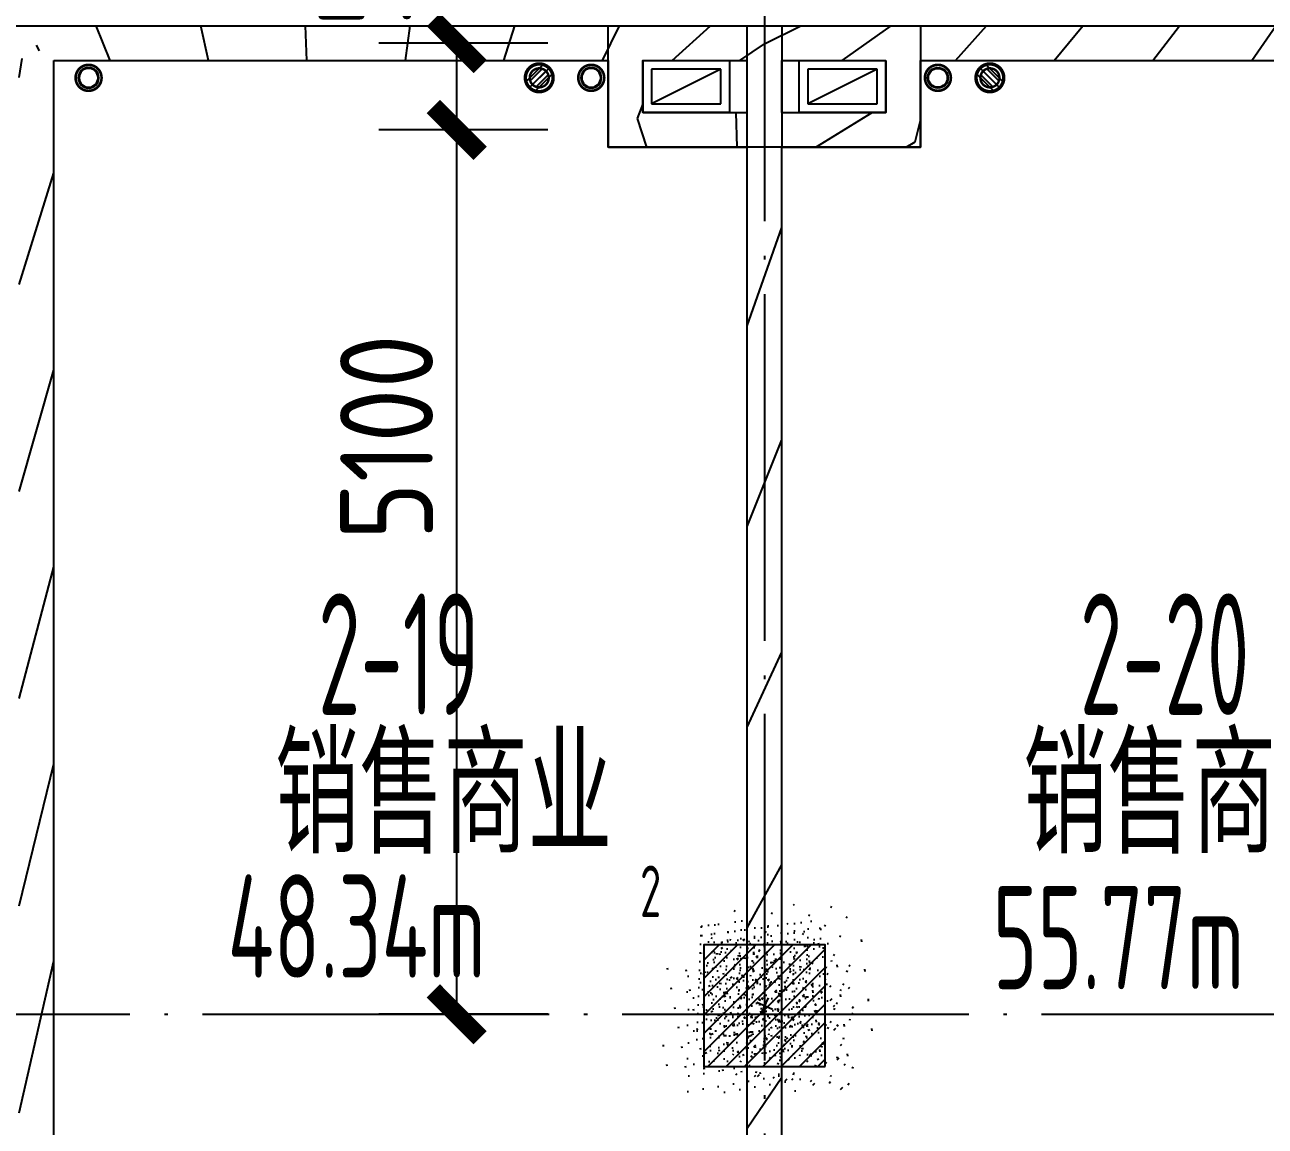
# Model space of a CAD drawing. Header units: inches. Extents: x 0 to 1813292486, y 0 to 3473589894.
# Drawn here: x 600519218 to 600526374, y 3473211773 to 3473218124 of the extents above; entities that cross this region are included whole.
import ezdxf
from ezdxf.enums import TextEntityAlignment as Align
from ezdxf.xclip import XClip

# ---------------------------------------------------------------- set-up
doc = ezdxf.new("R2010")
doc.units = ezdxf.units.IN
doc.header["$LTSCALE"] = 1000
doc.header["$MEASUREMENT"] = 0
doc.header["$XCLIPFRAME"] = 2
for name, pattern in [('AX-MALL-GIRD-200$0$DOTE', [2.4200000000000004, 2, -0.2, 0.02, -0.2]), ('AX-MALL-WALL-P02-QT$0$DOTE', [2.4200000000000004, 2, -0.2, 0.02, -0.2]), ('PX-MALL-P02-LG$0$CONTINOUS', [0])]:
    doc.linetypes.add(name, pattern=pattern)
for name, color, linetype in [('A-Anno-Note', 241, 'Continuous'), ('AX-MALL-DIM-P02$0$A-Anno-Dims', 3, 'Continuous'), ('AX-MALL-DIM-P02$0$A-Detl-Thin', 131, 'Continuous'), ('AX-MALL-GIRD-200$0$A-Grid', 222, 'AX-MALL-GIRD-200$0$DOTE'), ('AX-MALL-P02-200$0$A-Anno-Note', 241, 'Continuous'), ('AX-MALL-WALL-P02$0$A-Anno-Note', 241, 'Continuous'), ('AX-MALL-WALL-P02-QT$0$_T_S__T_ELEV_A-STRS', 7, 'Continuous'), ('AX-MALL-WALL-P02-QT$0$A-Detl-Patt', 8, 'Continuous'), ('AX-MALL-WALL-P02-QT$0$A-Detl-Thin', 131, 'Continuous'), ('AX-MALL-WALL-P02-QT$0$A-Wall', 2, 'Continuous'), ('AX-MALL-WALL-P02-QT$0$A-Wall-Patt', 13, 'Continuous'), ('AX-MALL-WALL-P02-QT$0$A-Wind', 4, 'Continuous'), ('AX-MALL-WORD-P02$0$A-Anno-Note', 241, 'Continuous'), ('AX-MALL-WORD-P02$0$A-Spac-Iden', 231, 'Continuous'), ('AX-MALL-ZTKD-P02$0$A-Anno-Note', 241, 'Continuous'), ('MX-MALL-P02-LG$0$M-VT-DUCT-FLG', 40, 'Continuous'), ('MX-MALL-P02-LG$0$M-VT-DUCT-KED', 170, 'Continuous'), ('MX-MALL-P02-LG$0$M-VT-DUCT-SAD', 90, 'Continuous'), ('PX-MALL-P02-LG$0$P-Drain-Fldr', 4, 'Continuous'), ('PX-MALL-P02-LG$0$P-Drain-Fldr-ARCH', 161, 'Continuous'), ('PX-MALL-P02-LG$0$P-Drain-Fldr-W100', 4, 'Continuous'), ('PX-MALL-P02-LG$0$P-Drain-Fldr-W50', 4, 'Continuous'), ('PX-MALL-P02-LG$0$P-Pipe-Risr', 7, 'Continuous'), ('PX-MALL-P02-LG$0$P-Pipe-Risr-Arch', 6, 'Continuous'), ('PX-MALL-P02-LG$0$P-Pipe-Risr-W100', 6, 'Continuous'), ('PX-MALL-P02-LG$0$P-Pipe-Risr-W50', 6, 'Continuous'), ('PX-MALL-P02-LG$0$P-Sewr-Pipe', 123, 'PX-MALL-P02-LG$0$CONTINOUS'), ('SX-MALL-WALL-L-1F~2F$0$S-COLU', 30, 'Continuous'), ('SX-MALL-WALL-L-1F~2F$0$S-PATT-WALL', 83, 'Continuous'), ('SX-MALL-WALL-L-1F~2F$0$单形心', 4, 'Continuous')]:
    doc.layers.add(name, color=color, linetype=linetype)
doc.layers.add('MX-MALL-P02-LG$0$M-AUX-TO-ARCH', color=1, linetype='Continuous', plot=False)
doc.styles.add('AX-MALL-DIM-P02$0$_TCH_DIM_T3', font='gbenor.shx')
doc.styles.add('AX-MALL-WORD-P02$0$_TCH_SPACE', font='gbenor.shx', dxfattribs={"bigfont": 'gbcbig.shx'})
doc.styles.add('AX-MALL-WORD-P02$0$STANDARD', font='gbenor.shx', dxfattribs={"bigfont": 'gbcbig.shx'})
doc.styles.add('PX-MALL-P02-LG$0$jzfz', font='gbenor.shx', dxfattribs={"bigfont": 'gbcbig.shx'})
doc.dimstyles.new('AX-MALL-DIM-P02$0$_TCH_ARCH&&180', dxfattribs={"dimtxt": 535.5, "dimasz": 270, "dimexe": 450, "dimexo": 450, "dimgap": 137.25, "dimtad": 1, "dimdec": 0, "dimzin": 0, "dimdsep": 46, "dimtxsty": 'AX-MALL-DIM-P02$0$_TCH_DIM_T3', "dimblk": 'AX-MALL-DIM-P02$0$_ArchTick', "dimcen": 0.09, "dimclrt": 7, "dimazin": 2, "dimtfac": 1, "dimtdec": 0, "dimtix": 1, "dimtmove": 2, "dimatfit": 3, "dimfxl": 500, "dimtolj": 1, "dimtzin": 0, "dimarcsym": 0})
pattern_1 = [(45, (0, 359.0227), (-353.55353201463, 353.55353201463), [])]

# ---------------------------------------------------------------- blocks, each defined once
blk = doc.blocks.new('AX-MALL-WORD-P02')
at = {"layer": 'AX-MALL-WORD-P02$0$A-Anno-Note', "style": 'AX-MALL-WORD-P02$0$STANDARD', "width": 0.6}
for s, p in [('2-19', (600328600.205307, 3473094413.955418)), ('2-20', (600332718.7283902, 3473092879.68472))]:
    blk.add_text(s, height=700, rotation=339.5681613092015, dxfattribs=at).set_placement(p)
at = {"layer": 'AX-MALL-WORD-P02$0$A-Anno-Note', "style": 'AX-MALL-WORD-P02$0$STANDARD'}
for p in [(600328088.0633855, 3473093752.737857), (600332132.9436755, 3473092245.90126)]:
    blk.add_text('销售商业', height=675.177304964539, rotation=339.5681613092015, dxfattribs=at).set_placement(p)
at = {"layer": 'AX-MALL-WORD-P02$0$A-Spac-Iden', "style": 'AX-MALL-WORD-P02$0$_TCH_SPACE', "width": 0.7}
for s, height, p in [('48.34m', 595, (600327581.4500184, 3473093175.588218)), ('2', 297.5, (600329933.9022988, 3473092672.72813)), ('55.77m', 595, (600331695.2641172, 3473091572.879126))]:
    blk.add_text(s, height=height, rotation=339.5681613091017, dxfattribs=at).set_placement(p)
blk = doc.blocks.new('AX-MALL-GIRD-200')
at = {"layer": 'AX-MALL-GIRD-200$0$A-Grid'}
for p, q in [((600362273.8649971, 3473177427.819103), (600323544.3260479, 3473073464.092021)), ((600218521.0220362, 3473133579.090285), (600576417.0261351, 3473000252.327003))]:
    blk.add_line(p, q, dxfattribs=at)
blk = doc.blocks.new('AX-MALL-WALL-P02-QT$0$tj')
at = {"layer": 'AX-MALL-WALL-P02-QT$0$A-Detl-Patt'}
h = blk.add_hatch(dxfattribs=at)
h.set_pattern_fill('STEEL', color=256, scale=100.0000000000001, angle=50.43183869082386)
h.set_pattern_definition([(75.00000000004839, (-14278.19445574284, 156289.8254051208), (-153.3407249234246, 41.08752340989569), []), (75.00000000004839, (-14317.88195610046, 156358.5661673546), (-153.3407249234246, 41.08752340989569), [])])
edge = h.paths.add_edge_path()
edge.add_line((88101.273016572, 47666.64152574539), (87883.93542659283, 47459.84604215622))
edge.add_line((87883.93542659283, 47459.84604215622), (91571.54751467705, 43584.64122533798))
edge.add_arc((262949.389629302, 558937.705083496), 543101.4133620498, 251.6057364187558, 260.0288666978238)
edge.add_arc((172180.8466627672, -2862.146247219684), 27099.9982179492, 64.7128659603706, 96.9316049602786, ccw=False)
edge.add_arc((262948.9730309481, 558936.3205539446), 543099.9677998082, 261.6155114784545, 271.7251478115656)
edge.add_line((279298.9759148359, 16082.51663446426), (279298.9759315252, 16382.65274763107))
edge.add_arc((262948.9742454757, 558936.3204835369), 542799.9676941936, 261.62020364125146, 271.7261014454634, ccw=False)
edge.add_arc((172180.8456921196, -2862.14609140989), 27400.00151046549, 64.80631838577902, 96.83815911678944)
edge.add_arc((262949.394896181, 558937.7037490648), 542801.4137571028, 251.6136389015772, 260.02417327084333, ccw=False)
edge.add_line((91737.26096642017, 43845.69257831573), (88101.273016572, 47666.64152574539))
blk = doc.blocks.new('SX-MALL-WALL-L-1F~2F$0$BANWANG_XINGXIN')
at = {"color": 0}
for points in [[(0.7071067811865476, 0.7071067811865475), (-0.7071067811865477, -0.7071067811865475)], [(-0.7071067811865475, 0.7071067811865476), (0.7071067811865474, -0.7071067811865477)]]:
    blk.add_lwpolyline(points, dxfattribs=at)
blk = doc.blocks.new('SX-MALL-WALL-L-1F~2F')
at = {"layer": 'SX-MALL-WALL-L-1F~2F$0$S-PATT-WALL'}
h = blk.add_hatch(dxfattribs=at)
h.set_pattern_fill('钢筋混凝土', color=256, scale=15, pattern_type=2)
h.set_pattern_definition([(24.56816131876918, (600332447.0324386, 3473132809.948584), (-31.18316060756021, 68.21004687377882), []), (29.56816131876925, (600332447.0324386, 3473132809.948584), (97.53445422577846, -46.37920049590846), [11.25, -123.75]), (334.5681613187692, (600332447.0324386, 3473132809.948584), (19.88439775835759, 112.9961142864107), [9, -99]), (80.01956131876923, (600332455.1603098, 3473132806.083651), (117.4189029535321, 66.61682170576017), [9.5610285, -105.1713168]), (25.75236131876919, (600332457.5052236, 3473132838.061228), (141.3476152674957, -79.15081590010527), [16.87499999999951, -185.624999999996]), (76.20376131876925, (600332469.2841873, 3473132831.465319), (182.3878362713222, 87.98253900728311), [14.3415432, -157.75695]), (330.7523613187692, (600332457.5052236, 3473132838.061228), (182.387767611897, 87.98268144025062), [13.49999999999975, -148.499999999996]), (0.5681613187692669, (600332468.9433496, 3473132825.796674), (62.82047321120105, -87.84980446922418), [11.25, -123.75]), (305.5681613187692, (600332468.9433496, 3473132825.796674), (72.17288940056439, 89.18848105901375), [9, -99]), (51.01956131876926, (600332474.1783843, 3473132818.475854), (134.9933625470349, 1.33857134020591), [9.5610285, -105.1713168]), (17.06816131876921, (600332447.0324386, 3473132809.948584), (19.14085714793764, 46.15589493924091), [0.75, -97.8, 0.75, -100.5, 0.75, -99.375]), (347.0681613187692, (600332447.0324386, 3473132809.948584), (57.63084699394109, 41.66442757030211), [0.75, -57.3, 0.75, -95.55, 0.75, -37.875]), (307.0681613187692, (600332415.6868402, 3473132821.625739), (73.85474001336534, -31.12342331039777), [0.75, -37.5, 0.75, -117, 0.75, -155.25]), (297.0681613187692, (600332401.630518, 3473132826.862131), (87.2164167648191, -16.46683781742514), [0.75, -48.75, 0.75, -77.69999999999999, 0.75, -110.25])])
h.paths.add_polyline_path([(600330634.2675592, 3473091493.475945), (600330878.6325412, 3473092149.437647), (600330222.6708384, 3473092393.802629), (600329978.3058563, 3473091737.840927)])
at = {"layer": 'SX-MALL-WALL-L-1F~2F$0$S-COLU'}
blk.add_lwpolyline([(600330634.2675592, 3473091493.475945), (600330878.6325412, 3473092149.437647), (600330222.6708384, 3473092393.802629), (600329978.3058563, 3473091737.840927)], close=True, dxfattribs=at)
at = {"layer": 'SX-MALL-WALL-L-1F~2F$0$单形心', "xscale": 50, "yscale": 50, "zscale": 50}
blk.add_blockref('SX-MALL-WALL-L-1F~2F$0$BANWANG_XINGXIN', (600330428.4691988, 3473091943.639287), dxfattribs=at)
blk = doc.blocks.new('SX-MALL-WALL-L-2F~3F')
ref = blk.add_blockref('SX-MALL-WALL-L-1F~2F', (0, 0))
XClip(ref).set_block_clipping_path([(600349769.7341375, 3473074679.418533), (600357001.7302529, 3473071985.287766), (600356499.8725733, 3473070638.124951), (600359302.5086629, 3473069594.060767), (600362345.1765132, 3473077761.653201), (600381551.4312518, 3473070606.759726), (600391553.7259278, 3473066880.611454), (600387749.827644, 3473056669.608357), (600391632.1759799, 3473055223.319679), (600395635.5522461, 3473065969.791956), (600406982.2408491, 3473061742.817497), (600403058.8006672, 3473051210.921831), (600412723.2437257, 3473047610.6332), (600445093.3740637, 3473134503.466942), (600393055.2444371, 3473153889.197227), (600387463.4997383, 3473138878.984498), (600380158.3525343, 3473141600.366193), (600382830.751978, 3473148774.027779), (600388210.8522022, 3473146769.782572), (600390696.2253517, 3473153441.399696), (600277474.697425, 3473195619.741203), (600273446.9822528, 3473184807.934726), (600257129.111771, 3473190886.82031), (600241575.9633431, 3473149136.690594), (600258197.8999482, 3473142944.531458), (600255239.7303221, 3473135003.762026), (600263182.3271956, 3473132044.911624), (600260741.6763649, 3473125493.34496), (600269350.4970673, 3473122286.306632), (600271511.1407766, 3473128086.235537), (600286270.1853781, 3473122588.058336), (600284109.5416689, 3473116788.129431), (600282580.7823727, 3473112684.400902), (600291840.7574171, 3473109234.788475), (600290827.7957876, 3473106515.642598), (600293360.405141, 3473105572.171298), (600294731.2544166, 3473109252.0137), (600323175.4764534, 3473098655.706329), (600321336.3302773, 3473093718.790065), (600344750.773286, 3473084996.222976), (600341987.4689643, 3473077578.540671), (600344583.6790427, 3473076611.376234), (600346015.5062013, 3473080454.904757), (600351201.5612961, 3473078522.947055)])
blk = doc.blocks.new('SX-MALL-WALL-2F~3F')
blk.add_blockref('SX-MALL-WALL-L-2F~3F', (0, 0))
blk = doc.blocks.new('MX-MALL-P02-LG$0$YHJJ-P02')
at = {"layer": 'MX-MALL-P02-LG$0$M-AUX-TO-ARCH'}
for points in [[(-70059.70911729336, -58000.00018024445), (-70059.70912110806, -58700.00018405914), (-71062.07112538815, -58700.00018453598), (-71062.07112550735, -58000.00018453598)], [(-69259.70963907242, -58000.00004291534), (-69259.7096427679, -58700.00003957748), (-70259.12319004536, -58700.00004434586), (-70259.12319028378, -58000.00004434586)], [(-70362.07112312317, -58200.00018262863), (-70362.07112574577, -58500.00018310547), (-70862.07112395763, -58500.00017976761), (-70862.0711247921, -58200.00018596649)], [(-69459.70963943005, -58200.00004386902), (-69459.70964109898, -58500.00004148483), (-69959.7096413374, -58500.00004005432), (-69959.70964241028, -58200.00004434586)]]:
    blk.add_lwpolyline(points, close=True, dxfattribs=at)
at = {"layer": 'MX-MALL-P02-LG$0$M-VT-DUCT-FLG'}
for p, q in [((-70412.07112471026, -58250.00018732227), (-70812.07112463553, -58450.00018747173)), ((-69509.70964125555, -58250.00004284061), (-69909.70964118083, -58450.00004299008))]:
    blk.add_line(p, q, dxfattribs=at)
at = {"layer": 'MX-MALL-P02-LG$0$M-VT-DUCT-KED'}
for p, q in [((-70412.07112471026, -58250.00018732227), (-70812.07112471026, -58250.00018747173)), ((-70812.07112471026, -58250.00018747173), (-70812.07112463553, -58450.00018747173)), ((-70412.07112463553, -58450.00018732227), (-70412.07112471026, -58250.00018732227)), ((-69509.70964125555, -58250.00004284061), (-69909.70964125555, -58250.00004299008)), ((-69909.70964125555, -58250.00004299008), (-69909.70964118083, -58450.00004299008)), ((-69509.70964118083, -58450.00004284061), (-69509.70964125555, -58250.00004284061)), ((-70812.07112463553, -58450.00018747173), (-70412.07112463553, -58450.00018732227)), ((-69909.70964118083, -58450.00004299008), (-69509.70964118083, -58450.00004284061))]:
    blk.add_line(p, q, dxfattribs=at)
blk = doc.blocks.new('MX-MALL-P02-LG')
at = {"layer": 'MX-MALL-P02-LG$0$M-VT-DUCT-SAD', "rotation": 339.5681613187875}
blk.add_blockref('MX-MALL-P02-LG$0$YHJJ-P02', (600418393.5374048, 3473127097.242905), dxfattribs=at)
blk = doc.blocks.new('AX-MALL-WALL-P02-QT')
at = {"layer": 'AX-MALL-WALL-P02-QT$0$A-Wall-Patt'}
h = blk.add_hatch(dxfattribs=at)
h.set_pattern_fill('普通砖', color=256, scale=200, style=0)
h.set_pattern_definition(pattern_1)
h.paths.add_polyline_path([(600325138.7459949, 3473099801.247066), (600325209.181954, 3473099703.86524), (600328301.5728374, 3473098551.858891), (600328418.5545074, 3473098579.422152), (600328465.1002184, 3473098704.367238), (600325185.291706, 3473099926.192153)])
h = blk.add_hatch(dxfattribs=at)
h.set_pattern_fill('普通砖', color=256, scale=200, style=0)
h.set_pattern_definition(pattern_1)
h.paths.add_polyline_path([(600328418.5545074, 3473098579.422152), (600328488.9904666, 3473098482.040325), (600331487.6725364, 3473097364.943264), (600331604.6542064, 3473097392.506523), (600331651.1999173, 3473097517.45161), (600328465.1002183, 3473098704.367238)])
h = blk.add_hatch(dxfattribs=at)
h.set_pattern_fill('普通砖', color=256, scale=200, style=0)
h.set_pattern_definition(pattern_1)
h.paths.add_polyline_path([(600324692.841794, 3473088660.895318), (600324833.3552016, 3473088669.027381), (600328488.9904666, 3473098482.040325), (600328418.5545074, 3473098579.422151), (600328301.5728374, 3473098551.858891), (600324673.4114268, 3473088812.595452)])
h = blk.add_hatch(dxfattribs=at)
h.set_pattern_fill('普通砖', color=256, scale=200, style=0)
h.set_pattern_definition(pattern_1)
h.paths.add_polyline_path([(600331604.6542064, 3473097392.506523), (600331675.0901656, 3473097295.124697), (600332237.3430538, 3473097085.668998), (600332354.3247238, 3473097113.232258), (600332400.8704349, 3473097238.177344), (600331651.1999173, 3473097517.45161)])
h = blk.add_hatch(dxfattribs=at)
h.set_pattern_fill('普通砖', color=256, scale=200, style=0)
h.set_pattern_definition(pattern_1)
h.paths.add_polyline_path([(600331313.1261204, 3473096896.39919), (600331570.362316, 3473097013.998253), (600331675.0901656, 3473097295.124697), (600331604.6542064, 3473097392.506524), (600331487.6725364, 3473097364.943264)])
h = blk.add_hatch(dxfattribs=at)
h.set_pattern_fill('普通砖', color=256, scale=200, style=0)
h.set_pattern_definition(pattern_1)
h.paths.add_polyline_path([(600332354.3247238, 3473097113.232258), (600332424.7606831, 3473097015.850432), (600332987.0135713, 3473096806.394733), (600333103.9952413, 3473096833.957993), (600333150.5409521, 3473096958.903079), (600332400.8704349, 3473097238.177344)])
h = blk.add_hatch(dxfattribs=at)
h.set_pattern_fill('普通砖', color=256, scale=200, style=0)
h.set_pattern_definition(pattern_1)
h.paths.add_polyline_path([(600332191.4147356, 3473096675.924456), (600332320.0328333, 3473096734.723988), (600332424.7606831, 3473097015.850432), (600332354.3247238, 3473097113.232258), (600332237.3430538, 3473097085.668998), (600332132.6152041, 3473096804.542554)])
h = blk.add_hatch(dxfattribs=at)
h.set_pattern_fill('普通砖', color=256, scale=200, style=0)
h.set_pattern_definition(pattern_1)
h.paths.add_polyline_path([(600331570.362316, 3473097013.998253), (600331313.1261204, 3473096896.39919), (600332062.7966379, 3473096617.124925), (600332191.4147356, 3473096675.924456), (600332132.6152041, 3473096804.542554)])
h = blk.add_hatch(dxfattribs=at)
h.set_pattern_fill('普通砖', color=256, scale=200, style=0)
h.set_pattern_definition(pattern_1)
h.paths.add_polyline_path([(600333103.9952413, 3473096833.957993), (600333174.4312005, 3473096736.576167), (600336454.2397144, 3473095514.751256), (600336571.2213844, 3473095542.314516), (600336617.7670953, 3473095667.259602), (600333150.5409521, 3473096958.903079)])
h = blk.add_hatch(dxfattribs=at)
h.set_pattern_fill('普通砖', color=256, scale=200, style=0)
h.set_pattern_definition(pattern_1)
h.paths.add_polyline_path([(600332882.2857215, 3473096525.268289), (600332999.8847846, 3473096268.032093), (600333174.4312005, 3473096736.576167), (600333103.9952413, 3473096833.957993), (600332987.0135713, 3473096806.394733)])
h = blk.add_hatch(dxfattribs=at)
h.set_pattern_fill('普通砖', color=256, scale=200, style=0)
h.set_pattern_definition(pattern_1)
h.paths.add_polyline_path([(600332191.4147357, 3473096675.924456), (600332250.2142671, 3473096547.306358), (600332999.8847846, 3473096268.032093), (600332882.2857215, 3473096525.268289), (600332320.0328333, 3473096734.723988)])
h = blk.add_hatch(dxfattribs=at)
h.set_pattern_fill('普通砖', color=256, scale=200, style=0)
h.set_pattern_definition(pattern_1)
h.paths.add_polyline_path([(600328193.0466757, 3473085957.949141), (600328309.0169845, 3473085967.744356), (600332250.2142671, 3473096547.306358), (600332191.4147356, 3473096675.924456), (600332062.7966379, 3473096617.124925), (600328133.6017722, 3473086069.781638)])
at = {"layer": 'AX-MALL-WALL-P02-QT$0$_T_S__T_ELEV_A-STRS', "linetype": 'AX-MALL-WALL-P02-QT$0$DOTE', "const_width": 150}
blk.add_lwpolyline([(600234247.8536268, 3473153011.494684), (600262405.5662599, 3473142521.920496), (600259473.1864733, 3473134650.380063), (600277652.6965212, 3473127877.979127), (600276745.0551592, 3473125441.549947), (600276745.055159, 3473125441.549947), (600276046.8694955, 3473123567.373652), (600279607.804453, 3473122240.820894), (600279607.8044529, 3473122240.820893), (600286917.0919989, 3473119517.896807), (600286114.1784856, 3473117362.594068), (600305090.2134603, 3473110293.464231), (600303222.5668081, 3473105280.042639), (600316013.8200127, 3473100514.925489), (600314879.2683095, 3473097469.389009), (600322235.4102613, 3473094729.010282), (600324225.2394023, 3473100070.412719), (600344138.3625215, 3473092652.190045), (600342323.0797966, 3473087779.331682), (600442122.9674294, 3473050600.945104)], dxfattribs=at)
at = {"layer": 'AX-MALL-WALL-P02-QT$0$A-Wall'}
for p, q in [((600325185.291706, 3473099926.192153), (600328465.1002184, 3473098704.367238)), ((600328465.1002183, 3473098704.367238), (600331651.1999173, 3473097517.45161)), ((600324833.3552016, 3473088669.027381), (600328488.9904666, 3473098482.040325)), ((600328488.9904666, 3473098482.040325), (600331487.6725364, 3473097364.943264)), ((600331651.1999173, 3473097517.45161), (600332400.8704349, 3473097238.177344)), ((600331313.1261204, 3473096896.39919), (600331487.6725364, 3473097364.943264)), ((600331570.362316, 3473097013.998253), (600331675.0901656, 3473097295.124697)), ((600331675.0901656, 3473097295.124697), (600332237.3430538, 3473097085.668998)), ((600332400.8704349, 3473097238.177344), (600333150.5409521, 3473096958.903079)), ((600332132.6152041, 3473096804.542554), (600332237.3430538, 3473097085.668998)), ((600331570.362316, 3473097013.998253), (600332132.6152041, 3473096804.542554)), ((600332320.0328333, 3473096734.723988), (600332424.7606831, 3473097015.850432)), ((600332424.7606831, 3473097015.850432), (600332987.0135713, 3473096806.394733)), ((600333150.5409521, 3473096958.903079), (600336617.7670953, 3473095667.259602)), ((600331313.1261204, 3473096896.39919), (600332062.7966379, 3473096617.124925)), ((600332882.2857215, 3473096525.268289), (600332987.0135713, 3473096806.394733)), ((600332320.0328333, 3473096734.723988), (600332882.2857215, 3473096525.268289)), ((600332999.8847846, 3473096268.032093), (600333174.4312005, 3473096736.576167)), ((600333174.4312005, 3473096736.576167), (600336454.2397144, 3473095514.751256)), ((600328133.6017722, 3473086069.781638), (600332062.7966379, 3473096617.124925)), ((600328309.0169845, 3473085967.744356), (600332250.2142671, 3473096547.306358)), ((600332250.2142671, 3473096547.306358), (600332999.8847846, 3473096268.032093))]:
    blk.add_line(p, q, dxfattribs=at)
at = {"layer": 'AX-MALL-WALL-P02-QT$0$A-Detl-Thin'}
for name in ['MX-MALL-P02-LG', 'SX-MALL-WALL-2F~3F']:
    blk.add_blockref(name, (0, 0), dxfattribs=at)
at = {"layer": 'AX-MALL-WALL-P02-QT$0$A-Detl-Thin', "rotation": 339.5681613091762}
blk.add_blockref('AX-MALL-WALL-P02-QT$0$tj', (600144118.6961328, 3473128496.287411), dxfattribs=at)
at = {"layer": 'AX-MALL-WALL-P02-QT$0$A-Wind'}
blk.add_blockref('AX-MALL-GIRD-200', (0, 0), dxfattribs=at)
blk = doc.blocks.new('AX-MALL-WALL-P02')
at = {"layer": 'AX-MALL-WALL-P02$0$A-Anno-Note'}
blk.add_blockref('AX-MALL-WORD-P02', (0, 0), dxfattribs=at)
blk.add_blockref('AX-MALL-WALL-P02-QT', (0, 0), dxfattribs=at)
blk = doc.blocks.new('PX-MALL-P02-LG$0$P-Risr')
at = {"layer": 'PX-MALL-P02-LG$0$P-Pipe-Risr-W50'}
h = blk.add_hatch(color=0, dxfattribs=at)
edge = h.paths.add_edge_path()
edge.add_ellipse((0, 0), major_axis=(47.05795628796547, 47.05795628796547), ratio=0.9999999999999695, start_angle=225.0000000000009, end_angle=405.0000000000009, ccw=False)
edge.add_ellipse((0, 0), major_axis=(47.05795628796764, 47.05795628796764), ratio=0.9999999999998785, start_angle=133.9675974886221, end_angle=225.0000000000035, ccw=False)
edge.add_line((-66.53919663240958, 1.199087783927098), (-54.4367953546693, 1.199087783927098))
edge.add_ellipse((0, 0), major_axis=(-38.50196423560672, 38.50196423560672), ratio=0.9999999999999859, start_angle=43.73814098242129, end_angle=134.9999999999996)
edge.add_ellipse((0, 0), major_axis=(38.50196423561096, 38.50196423561096), ratio=0.9999999999998216, start_angle=225.0000000000051, end_angle=405.0000000000051)
edge.add_ellipse((0, 0), major_axis=(38.50196423560679, 38.50196423560679), ratio=0.9999999999999831, start_angle=45.00000000000048, end_angle=133.7381409824204)
edge.add_line((-54.43679535467527, 1.199087783927098), (-66.53919663241555, 1.199087783927098))
edge.add_ellipse((0, 0), major_axis=(-47.05795628796762, 47.05795628796762), ratio=0.9999999999998742, start_angle=-45.00000000000358, end_angle=43.967597488629224, ccw=False)
at = {"layer": 'PX-MALL-P02-LG$0$P-Pipe-Risr-Arch', "ltscale": 0.7}
blk.add_circle((0, 0), 59.29000000000001, dxfattribs=at)
at = {"layer": 'PX-MALL-P02-LG$0$P-Pipe-Risr-W100', "color": 0, "const_width": 15}
blk.add_lwpolyline([(-75, 0, 1), (75, 0, 1)], format="xyb", close=True, dxfattribs=at)
at = {"layer": 'PX-MALL-P02-LG$0$P-Pipe-Risr-W50'}
blk.add_circle((0, 0), 54.45000000000001, dxfattribs=at)
at = {"layer": 'PX-MALL-P02-LG$0$P-Pipe-Risr', "style": 'PX-MALL-P02-LG$0$jzfz', "width": 0.6, "flags": 1}
for tag, p in [('SYS-MARK', (0.3310501334344735, -45.65933377496549)), ('RANGE', (0.3337570973526454, -45.67887874227017))]:
    blk.add_attdef(tag, text='', height=0.015625, dxfattribs=at).set_placement(p, align=Align.MIDDLE)
blk = doc.blocks.new('PX-MALL-P02-LG$0$A$C5A9C1854')
at = {"layer": 'PX-MALL-P02-LG$0$P-Drain-Fldr-W50', "ltscale": 0.7}
for p, q in [((16.81565596797736, -52.36634142627008), (-52.36634142621187, 16.81565596791916)), ((38.89087296527578, -38.89087296521757), (-38.89087296527578, 38.89087296521757)), ((52.36634142632829, -16.81565596791916), (-16.81565596786095, 52.36634142627008))]:
    blk.add_line(p, q, dxfattribs=at)
at = {"layer": 'PX-MALL-P02-LG$0$P-Drain-Fldr-W50', "ltscale": 0.7, "const_width": 13.75}
blk.add_lwpolyline([(-54.99999999994179, 0, 1), (55.00000000005821, 0, 1)], format="xyb", close=True, dxfattribs=at)
blk = doc.blocks.new('PX-MALL-P02-LG$0$A$C7D2520B3')
at = {"layer": 'PX-MALL-P02-LG$0$P-Drain-Fldr', "ltscale": 0.7}
for p, q in [((78.54951213949244, -25.22348395187873), (-25.22348395179142, 78.54951213940512)), ((25.22348395196605, -78.54951213940512), (-78.54951213931781, 25.22348395187873)), ((58.33630944791366, -58.33630944788456), (-58.33630944791366, 58.33630944788456))]:
    blk.add_line(p, q, dxfattribs=at)
at = {"layer": 'PX-MALL-P02-LG$0$P-Drain-Fldr', "ltscale": 0.7, "const_width": 20}
blk.add_lwpolyline([(5.820766091346741e-11, -80, 1), (5.820766091346741e-11, 80, 1)], format="xyb", close=True, dxfattribs=at)
blk = doc.blocks.new('PX-MALL-P02-LG$0$A$C2257314B')
at = {"layer": 'PX-MALL-P02-LG$0$P-Drain-Fldr-ARCH', "ltscale": 0.7}
for p, q in [((16.81565596797736, -52.36634142627008), (-52.36634142621187, 16.81565596791916)), ((38.89087296527578, -38.89087296521757), (-38.89087296527578, 38.89087296521757)), ((52.36634142632829, -16.81565596791916), (-16.81565596786095, 52.36634142627008))]:
    blk.add_line(p, q, dxfattribs=at)
for start, end in [(0, 180), (180, 0)]:
    blk.add_arc((5.820766091346741e-11, -1.77635683940025e-15), 55, start, end, dxfattribs=at)
blk = doc.blocks.new('PX-MALL-P02-LG$0$P-Drain-Fldr')
blk.add_blockref('PX-MALL-P02-LG$0$A$C2257314B', (0, 0))
at = {"layer": 'PX-MALL-P02-LG$0$P-Drain-Fldr-W100'}
blk.add_blockref('PX-MALL-P02-LG$0$A$C7D2520B3', (0, 0), dxfattribs=at)
at = {"layer": 'PX-MALL-P02-LG$0$P-Drain-Fldr-W50'}
blk.add_blockref('PX-MALL-P02-LG$0$A$C5A9C1854', (0, 0), dxfattribs=at)
blk = doc.blocks.new('PX-MALL-P02-LG')
at = {"layer": 'PX-MALL-P02-LG$0$P-Drain-Fldr', "xscale": -1, "rotation": 339.5681615180106}
blk.add_blockref('PX-MALL-P02-LG$0$P-Drain-Fldr', (600331077.927949, 3473097410.871458), dxfattribs=at)
at = {"layer": 'PX-MALL-P02-LG$0$P-Drain-Fldr', "rotation": 339.5681611008411}
blk.add_blockref('PX-MALL-P02-LG$0$P-Drain-Fldr', (600333514.3571289, 3473096503.230096), dxfattribs=at)
at = {"layer": 'PX-MALL-P02-LG$0$P-Sewr-Pipe', "ltscale": 0.7}
for p, xscale, rotation in [((600328641.5159273, 3473098318.505876), -0.9999999999999999, 69.5681612829168), ((600331359.0544388, 3473097306.143732), -0.9999999999999991, 69.56816151801067)]:
    blk.add_blockref('PX-MALL-P02-LG$0$P-Risr', p, dxfattribs=dict(at, xscale=xscale, rotation=rotation))
at = {"layer": 'PX-MALL-P02-LG$0$P-Sewr-Pipe', "ltscale": 0.7, "rotation": 249.5681611008409}
blk.add_blockref('PX-MALL-P02-LG$0$P-Risr', (600333233.230731, 3473096607.958069), dxfattribs=at)
blk = doc.blocks.new('AX-MALL-ZTKD-P02')
at = {"layer": 'AX-MALL-ZTKD-P02$0$A-Anno-Note'}
blk.add_blockref('AX-MALL-GIRD-200', (0, 0), dxfattribs=at)
blk = doc.blocks.new('AX-MALL-DIM-P02$0$_ArchTick')
at = {"color": 0, "linetype": 'ByBlock', "const_width": 0.4}
blk.add_lwpolyline([(-0.5, -0.5), (0.5, 0.5)], dxfattribs=at)
blk = doc.blocks.new('*D669')
at = {"layer": 'AX-MALL-DIM-P02$0$A-Anno-Dims', "color": 0, "lineweight": -2, "transparency": 16777216}
for p, q in [((600325307.4741986, 3473100254.173009), (600325637.3477912, 3473101139.669947)), ((600325480.256017, 3473100717.98028), (600328760.0645305, 3473099496.155369)), ((600328587.2827121, 3473099032.348098), (600328917.1563047, 3473099917.845036))]:
    blk.add_line(p, q, dxfattribs=at)
at = {"layer": 'AX-MALL-DIM-P02$0$A-Anno-Dims', "color": 0, "lineweight": -2, "transparency": 16777216, "xscale": 270, "yscale": 270, "zscale": 270}
for p, rotation in [((600325480.256017, 3473100717.98028), 159.5681613046601), ((600328760.0645305, 3473099496.155369), 339.5681613046602)]:
    blk.add_blockref('AX-MALL-DIM-P02$0$_ArchTick', p, dxfattribs=dict(at, rotation=rotation))
at = {"layer": 'AX-MALL-DIM-P02$0$A-Anno-Dims', "color": 7, "transparency": 16777216, "insert": (600327261.5428705, 3473100486.588524), "char_height": 535.5, "attachment_point": 5, "rotation": 339.5681613046601, "style": 'AX-MALL-DIM-P02$0$_TCH_DIM_T3'}
blk.add_mtext('\\A1;3500', dxfattribs=at)
blk = doc.blocks.new('*D670')
at = {"layer": 'AX-MALL-DIM-P02$0$A-Anno-Dims', "color": 0, "lineweight": -2, "transparency": 16777216}
for p, q in [((600328587.2827121, 3473099032.348097), (600328917.1563045, 3473099917.845035)), ((600328760.0645303, 3473099496.155369), (600331946.1642295, 3473098309.239741)), ((600331773.3824114, 3473097845.432469), (600332103.2560037, 3473098730.929407))]:
    blk.add_line(p, q, dxfattribs=at)
at = {"layer": 'AX-MALL-DIM-P02$0$A-Anno-Dims', "color": 0, "lineweight": -2, "transparency": 16777216, "xscale": 270, "yscale": 270, "zscale": 270}
for p, rotation in [((600328760.0645303, 3473099496.155369), 159.5681613068494), ((600331946.1642295, 3473098309.239741), 339.5681613068494)]:
    blk.add_blockref('AX-MALL-DIM-P02$0$_ArchTick', p, dxfattribs=dict(at, rotation=rotation))
at = {"layer": 'AX-MALL-DIM-P02$0$A-Anno-Dims', "color": 7, "transparency": 16777216, "insert": (600330494.4969769, 3473099282.218255), "char_height": 535.5, "attachment_point": 5, "rotation": 339.5681613068494, "style": 'AX-MALL-DIM-P02$0$_TCH_DIM_T3'}
blk.add_mtext('\\A1;3400', dxfattribs=at)
blk = doc.blocks.new('*D673')
at = {"layer": 'AX-MALL-DIM-P02$0$A-Anno-Dims', "color": 0, "lineweight": -2, "transparency": 16777216}
for p, q in [((600333272.7234457, 3473097286.883939), (600333602.5970383, 3473098172.380877)), ((600333445.505264, 3473097750.69121), (600336912.7362256, 3473096459.045938)), ((600336739.9544072, 3473095995.238666), (600337069.8279998, 3473096880.735604))]:
    blk.add_line(p, q, dxfattribs=at)
at = {"layer": 'AX-MALL-DIM-P02$0$A-Anno-Dims', "color": 0, "lineweight": -2, "transparency": 16777216, "xscale": 270, "yscale": 270, "zscale": 270}
for p, rotation in [((600333445.505264, 3473097750.69121), 159.5681613023471), ((600336912.7362256, 3473096459.045938), 339.5681613023471)]:
    blk.add_blockref('AX-MALL-DIM-P02$0$_ArchTick', p, dxfattribs=dict(at, rotation=rotation))
at = {"layer": 'AX-MALL-DIM-P02$0$A-Anno-Dims', "color": 7, "transparency": 16777216, "insert": (600335320.5033418, 3473097484.389274), "char_height": 535.5, "attachment_point": 5, "rotation": 339.5681613023471, "style": 'AX-MALL-DIM-P02$0$_TCH_DIM_T3'}
blk.add_mtext('\\A1;3700', dxfattribs=at)
blk = doc.blocks.new('*D693')
at = {"layer": 'AX-MALL-DIM-P02$0$A-Anno-Dims', "color": 0, "lineweight": -2, "transparency": 16777216}
for p, q in [((600331020.0545521, 3473097112.290495), (600330105.4626844, 3473097453.002802)), ((600328746.7789139, 3473092516.761488), (600330527.1523505, 3473097295.911028)), ((600329239.6811154, 3473092333.140955), (600328325.0892477, 3473092673.853262))]:
    blk.add_line(p, q, dxfattribs=at)
at = {"layer": 'AX-MALL-DIM-P02$0$A-Anno-Dims', "color": 0, "lineweight": -2, "transparency": 16777216, "xscale": 270, "yscale": 270, "zscale": 270}
for p, rotation in [((600330527.1523505, 3473097295.911028), 69.56816132764493), ((600328746.7789139, 3473092516.761488), 249.5681613276449)]:
    blk.add_blockref('AX-MALL-DIM-P02$0$_ArchTick', p, dxfattribs=dict(at, rotation=rotation))
at = {"layer": 'AX-MALL-DIM-P02$0$A-Anno-Dims', "color": 7, "transparency": 16777216, "insert": (600329529.1511419, 3473095777.074045), "char_height": 535.5, "attachment_point": 5, "rotation": 69.56816132764493, "style": 'AX-MALL-DIM-P02$0$_TCH_DIM_T3'}
blk.add_mtext('\\A1;5100', dxfattribs=at)
blk = doc.blocks.new('*D694')
at = {"layer": 'AX-MALL-DIM-P02$0$A-Anno-Dims', "color": 0, "lineweight": -2, "transparency": 16777216}
for p, q in [((600331194.6009679, 3473097580.834569), (600330280.0091001, 3473097921.546876)), ((600330527.1523505, 3473097295.91103), (600330701.6987661, 3473097764.455102)), ((600331020.0545522, 3473097112.290496), (600330105.4626845, 3473097453.002804))]:
    blk.add_line(p, q, dxfattribs=at)
at = {"layer": 'AX-MALL-DIM-P02$0$A-Anno-Dims', "color": 0, "lineweight": -2, "transparency": 16777216, "xscale": 270, "yscale": 270, "zscale": 270}
for p, rotation in [((600330701.6987661, 3473097764.455102), 69.5681613273582), ((600330527.1523505, 3473097295.91103), 249.5681613273582)]:
    blk.add_blockref('AX-MALL-DIM-P02$0$_ArchTick', p, dxfattribs=dict(at, rotation=rotation))
at = {"layer": 'AX-MALL-DIM-P02$0$A-Anno-Dims', "color": 7, "transparency": 16777216, "insert": (600330403.768605, 3473098485.79096), "char_height": 535.5, "attachment_point": 5, "rotation": 69.5681613273582, "style": 'AX-MALL-DIM-P02$0$_TCH_DIM_T3'}
blk.add_mtext('\\A1;500', dxfattribs=at)
blk = doc.blocks.new('AX-MALL-DIM-P02')
at = {"layer": 'AX-MALL-DIM-P02$0$A-Detl-Thin'}
blk.add_blockref('AX-MALL-ZTKD-P02', (-2.384185791015625e-06, 9.5367431640625e-07), dxfattribs=at)
at = {"layer": 'AX-MALL-DIM-P02$0$A-Anno-Dims'}
for p1, p2, distance, picture, middle in [((600325150.3824242, 3473099832.483343), (600328430.1909378, 3473098610.658432), 944.9451900836734, '*D669', (600327261.5428705, 3473100486.588524)), ((600328430.1909379, 3473098610.658432), (600331616.2906371, 3473097423.742804), 944.9451899588281, '*D670', (600330494.4969769, 3473099282.218255)), ((600333115.6316715, 3473096865.194273), (600336582.8626331, 3473095573.549), 944.9451913409588, '*D673', (600335320.5033418, 3473097484.389274))]:
    dim = blk.add_aligned_dim(p1=p1, p2=p2, distance=distance, dimstyle='AX-MALL-DIM-P02$0$_TCH_ARCH&&180', dxfattribs=at)
    dim.commit()
    dim.dimension.update_dxf_attribs({"geometry": picture, "text_midpoint": middle})
for base, p1, p2, angle, picture, middle in [((600330701.6987661, 3473097764.455102), (600331441.7442181, 3473096955.198721), (600331616.2906337, 3473097423.742795), 69.56816136550813, '*D694', (600330403.768605, 3473098485.79096)), ((600330527.1523505, 3473097295.911028), (600329661.3707817, 3473092176.049182), (600331441.7442181, 3473096955.198721), 69.56816132577484, '*D693', (600329529.1511419, 3473095777.074045))]:
    dim = blk.add_linear_dim(base=base, p1=p1, p2=p2, angle=angle, dimstyle='AX-MALL-DIM-P02$0$_TCH_ARCH&&180', dxfattribs=at)
    dim.commit()
    dim.dimension.update_dxf_attribs({"geometry": picture, "text_midpoint": middle, "dimtype": 129})
blk = doc.blocks.new('AX-MALL-P02-200')
at = {"layer": 'AX-MALL-P02-200$0$A-Anno-Note'}
blk.add_blockref('AX-MALL-WALL-P02', (0, 0), dxfattribs=at)
for name in ['AX-MALL-DIM-P02', 'PX-MALL-P02-LG']:
    blk.add_blockref(name, (0, 0), dxfattribs=at)

msp = doc.modelspace()

# ---------------------------------------------------------------- block references
at = {"layer": 'A-Anno-Note', "rotation": 20.43183869077545}
msp.add_blockref('AX-MALL-P02-200', (1250392458.527329, 9048125.682563305), dxfattribs=at)

doc.saveas('drawing.dxf')
